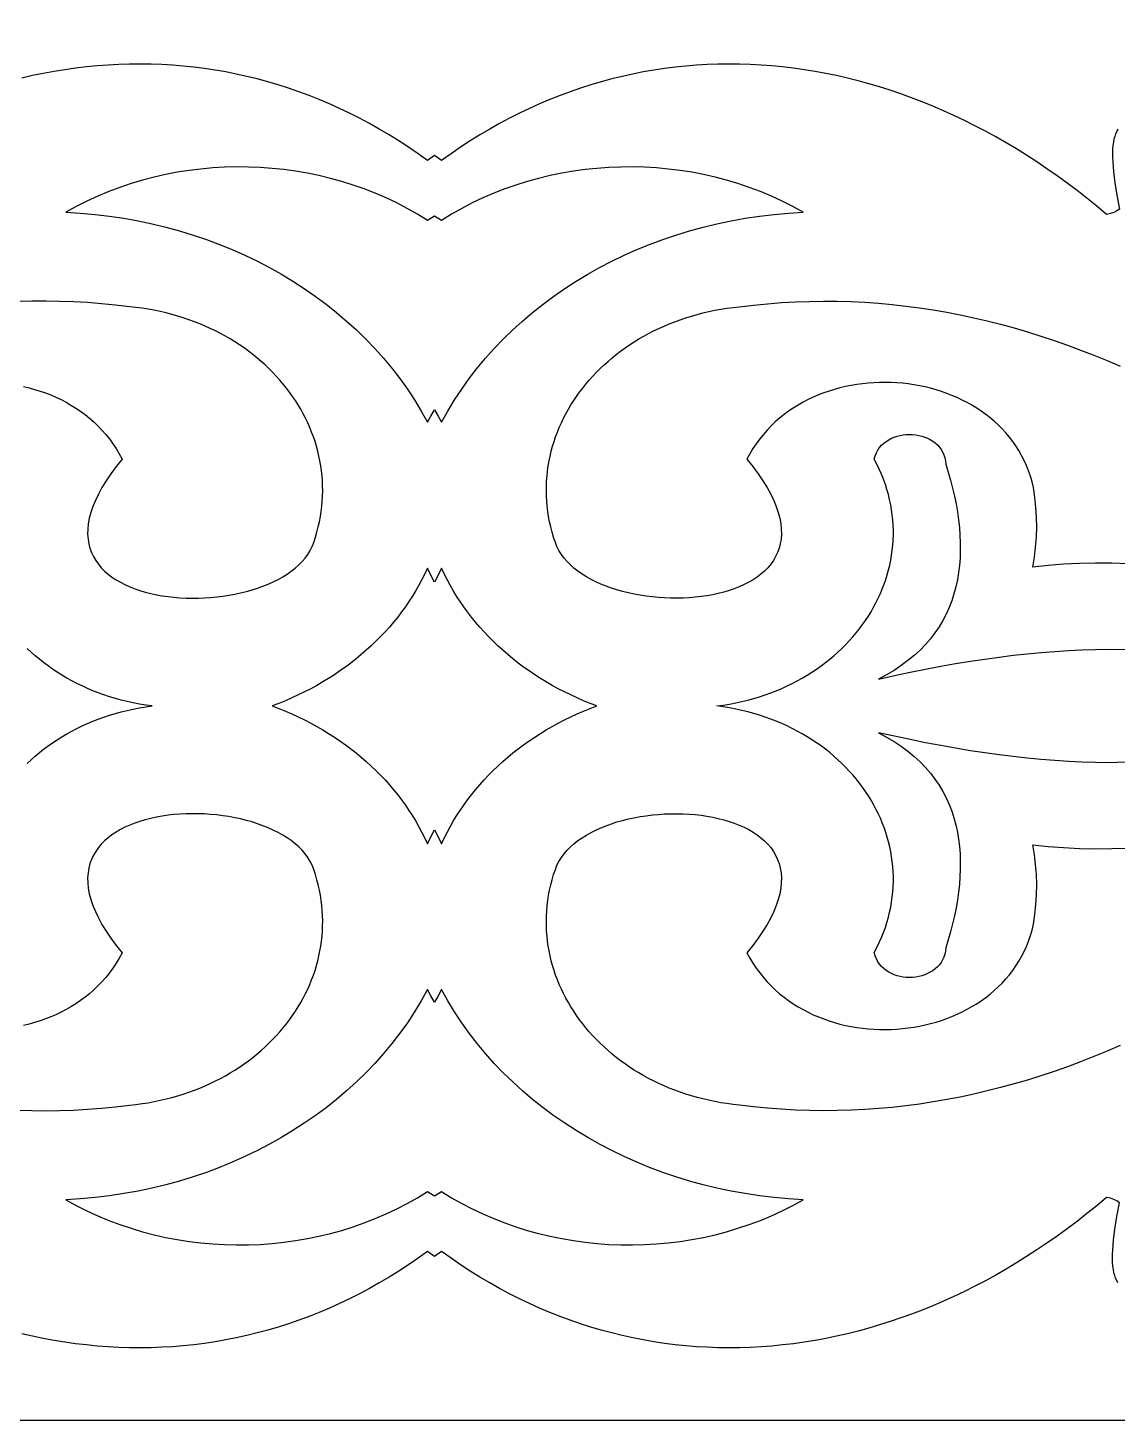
# Model space of a CAD drawing. Extents: x -335 to 335, y -262 to 262.
# Drawn here: x -22.8 to 38.2, y -212.5 to -134.5 of the extents above; entities that cross this region are included whole.
import ezdxf

# ---------------------------------------------------------------- set-up
doc = ezdxf.new("R2010")
doc.units = 0
doc.layers.add('LAYER_1', color=18, linetype='CONTINUOUS')

msp = doc.modelspace()

# ---------------------------------------------------------------- linework, layer by layer
at = {"layer": 'LAYER_1'}
for points in [[(185.59, 148.269), (119.669, 212.5), (-285, 212.5), (-285, -212.5), (285, -212.5), (285, 49.824), (192.783, 141.45)], [(0, -155.918), (0.201, -156.266), (0.394, -156.618), (0.746, -155.985), (1.123, -155.366), (1.523, -154.761), (1.945, -154.17), (2.39, -153.594), (2.856, -153.033), (3.343, -152.487), (3.851, -151.958), (4.378, -151.444), (4.925, -150.946), (5.49, -150.465), (6.074, -150.002), (6.675, -149.556), (7.292, -149.127), (7.926, -148.717), (8.576, -148.325), (9.241, -147.952), (9.921, -147.598), (10.615, -147.264), (11.322, -146.949), (12.042, -146.655), (12.774, -146.381), (13.519, -146.128), (14.274, -145.897), (15.04, -145.686), (15.815, -145.498), (16.6, -145.332), (17.394, -145.189), (18.197, -145.068), (19.007, -144.971), (19.824, -144.898), (20.647, -144.848), (20.061, -144.526), (19.465, -144.227), (18.859, -143.949), (18.244, -143.693), (17.62, -143.459), (16.988, -143.247), (16.35, -143.057), (15.706, -142.889), (15.056, -142.742), (14.402, -142.617), (13.744, -142.514), (13.083, -142.432), (12.42, -142.372), (11.755, -142.334), (11.089, -142.317), (10.424, -142.322), (9.759, -142.348), (9.095, -142.396), (8.434, -142.465), (7.776, -142.556), (7.122, -142.668), (6.472, -142.802), (5.828, -142.957), (5.19, -143.133), (4.558, -143.331), (3.934, -143.55), (3.319, -143.79), (2.713, -144.051), (2.116, -144.334), (1.53, -144.638), (0.956, -144.963), (0.394, -145.309), (0, -145.064), (-0.394, -145.309), (-0.956, -144.963), (-1.53, -144.638), (-2.116, -144.334), (-2.713, -144.051), (-3.319, -143.79), (-3.934, -143.55), (-4.558, -143.331), (-5.19, -143.133), (-5.828, -142.957), (-6.472, -142.802), (-7.122, -142.668), (-7.776, -142.556), (-8.434, -142.465), (-9.095, -142.396), (-9.759, -142.348), (-10.424, -142.322), (-11.089, -142.317), (-11.755, -142.334), (-12.42, -142.372), (-13.083, -142.432), (-13.744, -142.514), (-14.402, -142.617), (-15.056, -142.742), (-15.706, -142.889), (-16.35, -143.057), (-16.988, -143.247), (-17.62, -143.459), (-18.244, -143.693), (-18.859, -143.949), (-19.465, -144.227), (-20.061, -144.526), (-20.647, -144.848), (-19.824, -144.898), (-19.007, -144.971), (-18.197, -145.068), (-17.394, -145.189), (-16.6, -145.332), (-15.815, -145.498), (-15.04, -145.686), (-14.274, -145.897), (-13.519, -146.128), (-12.774, -146.381), (-12.042, -146.655), (-11.322, -146.949), (-10.615, -147.264), (-9.921, -147.598), (-9.241, -147.952), (-8.576, -148.325), (-7.926, -148.717), (-7.292, -149.127), (-6.675, -149.556), (-6.074, -150.002), (-5.49, -150.465), (-4.925, -150.946), (-4.378, -151.444), (-3.851, -151.958), (-3.343, -152.487), (-2.856, -153.033), (-2.39, -153.594), (-1.945, -154.17), (-1.523, -154.761), (-1.123, -155.366), (-0.746, -155.985), (-0.394, -156.618), (-0.201, -156.266)], [(0, -179.431), (0.205, -179.826), (0.394, -180.227), (0.544, -179.904), (0.704, -179.585), (0.872, -179.271), (1.049, -178.96), (1.235, -178.655), (1.43, -178.353), (1.633, -178.057), (1.845, -177.765), (2.064, -177.478), (2.292, -177.196), (2.528, -176.919), (2.772, -176.648), (3.023, -176.382), (3.282, -176.121), (3.548, -175.866), (3.822, -175.617), (4.102, -175.374), (4.39, -175.136), (4.685, -174.905), (4.986, -174.68), (5.295, -174.461), (5.609, -174.248), (5.93, -174.042), (6.258, -173.843), (6.591, -173.65), (6.931, -173.465), (7.276, -173.286), (7.627, -173.115), (7.984, -172.95), (8.346, -172.793), (8.714, -172.644), (9.087, -172.502), (8.714, -172.36), (8.346, -172.211), (7.984, -172.054), (7.627, -171.889), (7.276, -171.718), (6.931, -171.539), (6.591, -171.354), (6.258, -171.161), (5.93, -170.962), (5.609, -170.756), (5.295, -170.543), (4.986, -170.324), (4.685, -170.099), (4.39, -169.868), (4.102, -169.63), (3.822, -169.387), (3.548, -169.138), (3.282, -168.883), (3.023, -168.622), (2.772, -168.356), (2.528, -168.085), (2.292, -167.808), (2.064, -167.526), (1.845, -167.239), (1.633, -166.947), (1.43, -166.651), (1.235, -166.349), (1.049, -166.044), (0.872, -165.733), (0.704, -165.419), (0.544, -165.1), (0.394, -164.777), (0.205, -165.178), (0, -165.572), (-0.205, -165.178), (-0.394, -164.777), (-0.544, -165.1), (-0.704, -165.419), (-0.872, -165.733), (-1.049, -166.044), (-1.235, -166.349), (-1.43, -166.651), (-1.633, -166.947), (-1.845, -167.239), (-2.064, -167.526), (-2.292, -167.808), (-2.528, -168.085), (-2.772, -168.356), (-3.023, -168.622), (-3.282, -168.883), (-3.548, -169.138), (-3.822, -169.387), (-4.102, -169.63), (-4.39, -169.868), (-4.685, -170.099), (-4.986, -170.324), (-5.295, -170.543), (-5.609, -170.756), (-5.93, -170.962), (-6.258, -171.161), (-6.591, -171.354), (-6.931, -171.539), (-7.276, -171.718), (-7.627, -171.889), (-7.984, -172.054), (-8.346, -172.211), (-8.714, -172.36), (-9.087, -172.502), (-8.714, -172.644), (-8.346, -172.793), (-7.984, -172.95), (-7.627, -173.115), (-7.276, -173.286), (-6.931, -173.465), (-6.591, -173.65), (-6.258, -173.843), (-5.93, -174.042), (-5.609, -174.248), (-5.295, -174.461), (-4.986, -174.68), (-4.685, -174.905), (-4.39, -175.136), (-4.102, -175.374), (-3.822, -175.617), (-3.548, -175.866), (-3.282, -176.121), (-3.023, -176.382), (-2.772, -176.648), (-2.528, -176.919), (-2.292, -177.196), (-2.064, -177.478), (-1.845, -177.765), (-1.633, -178.057), (-1.43, -178.353), (-1.235, -178.655), (-1.049, -178.96), (-0.872, -179.271), (-0.704, -179.585), (-0.544, -179.904), (-0.394, -180.227), (-0.205, -179.826)], [(0, -199.94), (0.394, -199.695), (0.956, -200.041), (1.53, -200.366), (2.116, -200.67), (2.713, -200.953), (3.319, -201.214), (3.934, -201.454), (4.558, -201.673), (5.19, -201.871), (5.828, -202.047), (6.472, -202.202), (7.122, -202.336), (7.776, -202.448), (8.434, -202.539), (9.095, -202.608), (9.759, -202.656), (10.424, -202.682), (11.089, -202.687), (11.755, -202.67), (12.42, -202.632), (13.083, -202.572), (13.744, -202.49), (14.402, -202.387), (15.056, -202.262), (15.706, -202.115), (16.35, -201.947), (16.988, -201.757), (17.62, -201.545), (18.244, -201.311), (18.859, -201.055), (19.465, -200.777), (20.061, -200.478), (20.647, -200.156), (19.824, -200.106), (19.007, -200.033), (18.197, -199.936), (17.394, -199.815), (16.6, -199.672), (15.815, -199.506), (15.04, -199.318), (14.274, -199.107), (13.519, -198.876), (12.774, -198.623), (12.042, -198.349), (11.322, -198.055), (10.615, -197.74), (9.921, -197.406), (9.241, -197.052), (8.576, -196.679), (7.926, -196.287), (7.292, -195.877), (6.675, -195.448), (6.074, -195.002), (5.49, -194.539), (4.925, -194.058), (4.378, -193.56), (3.851, -193.046), (3.343, -192.517), (2.856, -191.971), (2.39, -191.41), (1.945, -190.834), (1.523, -190.243), (1.123, -189.638), (0.746, -189.019), (0.394, -188.386), (0.201, -188.739), (0, -189.087), (-0.201, -188.739), (-0.394, -188.386), (-0.746, -189.019), (-1.123, -189.638), (-1.523, -190.243), (-1.945, -190.834), (-2.39, -191.41), (-2.856, -191.971), (-3.343, -192.517), (-3.851, -193.046), (-4.378, -193.56), (-4.925, -194.058), (-5.49, -194.539), (-6.074, -195.002), (-6.675, -195.448), (-7.292, -195.877), (-7.926, -196.287), (-8.576, -196.679), (-9.241, -197.052), (-9.921, -197.406), (-10.615, -197.74), (-11.322, -198.055), (-12.042, -198.349), (-12.774, -198.623), (-13.519, -198.876), (-14.274, -199.107), (-15.04, -199.318), (-15.815, -199.506), (-16.6, -199.672), (-17.394, -199.815), (-18.197, -199.936), (-19.007, -200.033), (-19.824, -200.106), (-20.647, -200.156), (-20.061, -200.478), (-19.465, -200.777), (-18.859, -201.055), (-18.244, -201.311), (-17.62, -201.545), (-16.988, -201.757), (-16.35, -201.947), (-15.706, -202.115), (-15.056, -202.262), (-14.402, -202.387), (-13.744, -202.49), (-13.083, -202.572), (-12.42, -202.632), (-11.755, -202.67), (-11.089, -202.687), (-10.424, -202.682), (-9.759, -202.656), (-9.095, -202.608), (-8.434, -202.539), (-7.776, -202.448), (-7.122, -202.336), (-6.472, -202.202), (-5.828, -202.047), (-5.19, -201.871), (-4.558, -201.673), (-3.934, -201.454), (-3.319, -201.214), (-2.713, -200.953), (-2.116, -200.67), (-1.53, -200.366), (-0.956, -200.041), (-0.394, -199.695)]]:
    msp.add_lwpolyline(points, close=True, dxfattribs=at)
for points in [[(38.264, -140.2), (38.196, -140.323), (38.137, -140.457), (38.086, -140.604), (38.043, -140.763), (38.01, -140.936), (37.985, -141.124), (37.968, -141.326), (37.96, -141.543), (37.961, -141.776), (37.97, -142.026), (38.014, -142.577), (38.092, -143.2), (38.203, -143.9), (38.349, -144.682), (38.207, -144.781), (38.04, -144.863), (37.847, -144.927), (37.626, -144.971), (37.079, -144.514), (36.529, -144.069), (35.975, -143.637), (35.417, -143.218), (34.856, -142.811), (34.292, -142.416), (33.724, -142.034), (33.153, -141.665), (32.58, -141.308), (32.003, -140.964), (31.424, -140.633), (30.843, -140.314), (30.259, -140.008), (29.673, -139.715), (29.084, -139.435), (28.494, -139.167), (27.902, -138.913), (27.308, -138.671), (26.712, -138.442), (26.115, -138.226), (25.517, -138.023), (24.918, -137.833), (24.317, -137.656), (23.716, -137.492), (23.113, -137.341), (22.51, -137.204), (21.907, -137.079), (21.303, -136.968), (20.699, -136.869), (20.094, -136.784), (19.49, -136.713), (18.885, -136.654), (18.281, -136.609), (17.678, -136.577), (17.075, -136.558), (16.472, -136.553), (15.87, -136.562), (15.269, -136.583), (14.67, -136.618), (14.071, -136.667), (13.473, -136.729), (12.878, -136.805), (12.283, -136.894), (11.69, -136.997), (11.1, -137.114), (10.511, -137.244), (9.924, -137.388), (9.339, -137.545), (8.757, -137.717), (8.177, -137.902), (7.6, -138.101), (7.025, -138.313), (6.454, -138.54), (5.885, -138.78), (5.32, -139.035), (4.758, -139.303), (4.199, -139.585), (3.644, -139.882), (3.092, -140.192), (2.544, -140.516), (2, -140.855), (1.461, -141.207), (0.925, -141.574), (0.394, -141.955), (0, -141.672), (-0.394, -141.955), (-0.925, -141.574), (-1.461, -141.207), (-2, -140.855), (-2.544, -140.516), (-3.092, -140.192), (-3.644, -139.882), (-4.199, -139.585), (-4.758, -139.303), (-5.32, -139.035), (-5.885, -138.78), (-6.454, -138.54), (-7.025, -138.313), (-7.6, -138.101), (-8.177, -137.902), (-8.757, -137.717), (-9.339, -137.545), (-9.924, -137.388), (-10.511, -137.244), (-11.1, -137.114), (-11.69, -136.997), (-12.283, -136.894), (-12.878, -136.805), (-13.473, -136.729), (-14.071, -136.667), (-14.67, -136.618), (-15.269, -136.583), (-15.87, -136.562), (-16.472, -136.553), (-17.075, -136.558), (-17.678, -136.577), (-18.281, -136.609), (-18.885, -136.654), (-19.49, -136.713), (-20.094, -136.784), (-20.699, -136.869), (-21.303, -136.968), (-21.907, -137.079), (-22.51, -137.204), (-23.113, -137.341)], [(-23.013, -154.614), (-22.702, -154.688), (-22.394, -154.772), (-22.089, -154.866), (-21.788, -154.971), (-21.492, -155.086), (-21.2, -155.212), (-20.913, -155.348), (-20.632, -155.495), (-20.356, -155.652), (-20.087, -155.82), (-19.824, -155.998), (-19.569, -156.188), (-19.321, -156.387), (-19.081, -156.598), (-18.849, -156.82), (-18.625, -157.052), (-18.411, -157.295), (-18.207, -157.549), (-18.012, -157.814), (-17.827, -158.09), (-17.653, -158.377), (-17.491, -158.676), (-17.823, -159.091), (-18.122, -159.495), (-18.387, -159.887), (-18.62, -160.267), (-18.821, -160.635), (-18.992, -160.991), (-19.133, -161.335), (-19.245, -161.667), (-19.329, -161.988), (-19.386, -162.297), (-19.416, -162.595), (-19.422, -162.88), (-19.402, -163.155), (-19.36, -163.418), (-19.294, -163.67), (-19.207, -163.91), (-19.099, -164.14), (-18.971, -164.358), (-18.824, -164.565), (-18.659, -164.761), (-18.476, -164.946), (-18.277, -165.12), (-18.062, -165.283), (-17.832, -165.435), (-17.589, -165.577), (-17.332, -165.708), (-17.064, -165.828), (-16.785, -165.938), (-16.495, -166.037), (-16.196, -166.126), (-15.888, -166.204), (-15.573, -166.272), (-15.251, -166.33), (-14.923, -166.377), (-14.59, -166.415), (-14.253, -166.442), (-13.913, -166.459), (-13.571, -166.466), (-13.227, -166.464), (-12.883, -166.451), (-12.539, -166.429), (-12.196, -166.397), (-11.856, -166.355), (-11.518, -166.303), (-11.184, -166.242), (-10.856, -166.172), (-10.532, -166.092), (-10.216, -166.003), (-9.907, -165.904), (-9.606, -165.796), (-9.314, -165.679), (-9.033, -165.553), (-8.762, -165.417), (-8.503, -165.273), (-8.258, -165.119), (-8.025, -164.957), (-7.808, -164.786), (-7.605, -164.606), (-7.419, -164.417), (-7.251, -164.219), (-7.1, -164.013), (-6.968, -163.799), (-6.856, -163.576), (-6.765, -163.344), (-6.67, -163.055), (-6.585, -162.766), (-6.51, -162.476), (-6.445, -162.187), (-6.39, -161.898), (-6.345, -161.61), (-6.309, -161.322), (-6.284, -161.035), (-6.268, -160.749), (-6.261, -160.464), (-6.264, -160.18), (-6.276, -159.897), (-6.297, -159.615), (-6.327, -159.335), (-6.366, -159.057), (-6.414, -158.78), (-6.47, -158.505), (-6.535, -158.232), (-6.609, -157.962), (-6.691, -157.694), (-6.781, -157.428), (-6.88, -157.164), (-6.987, -156.904), (-7.101, -156.646), (-7.224, -156.391), (-7.355, -156.139), (-7.493, -155.89), (-7.638, -155.645), (-7.792, -155.403), (-7.952, -155.165), (-8.12, -154.93), (-8.295, -154.7), (-8.477, -154.473), (-8.666, -154.25), (-8.862, -154.032), (-9.065, -153.818), (-9.274, -153.609), (-9.49, -153.404), (-9.713, -153.204), (-9.941, -153.009), (-10.176, -152.82), (-10.418, -152.635), (-10.665, -152.455), (-10.918, -152.281), (-11.177, -152.113), (-11.442, -151.95), (-11.712, -151.793), (-11.988, -151.642), (-12.269, -151.498), (-12.556, -151.359), (-12.848, -151.227), (-13.145, -151.101), (-13.447, -150.982), (-13.754, -150.87), (-14.066, -150.765), (-14.382, -150.666), (-14.703, -150.575), (-15.029, -150.491), (-15.359, -150.415), (-15.693, -150.346), (-16.032, -150.284), (-16.374, -150.231), (-16.721, -150.185), (-17.071, -150.148), (-17.861, -150.053), (-18.647, -149.976), (-19.432, -149.915), (-20.214, -149.871), (-20.994, -149.843), (-21.772, -149.833), (-22.548, -149.838), (-23.321, -149.86)], [(38.835, -164.538), (37.919, -164.509), (37.011, -164.504), (36.112, -164.523), (35.224, -164.565), (34.35, -164.631), (33.492, -164.721), (33.587, -164.168), (33.656, -163.613), (33.7, -163.056), (33.718, -162.499), (33.71, -161.941), (33.676, -161.384), (33.616, -160.828), (33.531, -160.273), (33.453, -159.951), (33.362, -159.638), (33.258, -159.333), (33.14, -159.037), (33.01, -158.749), (32.868, -158.47), (32.714, -158.201), (32.548, -157.939), (32.372, -157.687), (32.185, -157.444), (31.988, -157.21), (31.781, -156.985), (31.564, -156.768), (31.339, -156.561), (31.105, -156.363), (30.863, -156.175), (30.613, -155.995), (30.356, -155.825), (30.092, -155.664), (29.821, -155.512), (29.544, -155.369), (29.261, -155.237), (28.973, -155.113), (28.68, -154.999), (28.382, -154.894), (28.081, -154.8), (27.775, -154.714), (27.466, -154.638), (27.154, -154.572), (26.84, -154.516), (26.523, -154.47), (26.205, -154.433), (25.885, -154.406), (25.565, -154.389), (25.243, -154.382), (24.922, -154.385), (24.601, -154.398), (24.28, -154.421), (23.961, -154.454), (23.643, -154.497), (23.327, -154.551), (23.013, -154.614), (22.702, -154.688), (22.394, -154.772), (22.089, -154.866), (21.788, -154.971), (21.492, -155.086), (21.2, -155.212), (20.913, -155.348), (20.632, -155.495), (20.356, -155.652), (20.087, -155.82), (19.824, -155.998), (19.569, -156.188), (19.321, -156.387), (19.081, -156.598), (18.849, -156.82), (18.625, -157.052), (18.411, -157.295), (18.207, -157.549), (18.012, -157.814), (17.827, -158.09), (17.653, -158.377), (17.491, -158.676), (17.823, -159.091), (18.122, -159.495), (18.387, -159.887), (18.62, -160.267), (18.821, -160.635), (18.992, -160.991), (19.133, -161.335), (19.245, -161.667), (19.329, -161.988), (19.386, -162.297), (19.416, -162.595), (19.422, -162.88), (19.402, -163.155), (19.36, -163.418), (19.294, -163.67), (19.207, -163.91), (19.099, -164.14), (18.971, -164.358), (18.824, -164.565), (18.659, -164.761), (18.476, -164.946), (18.277, -165.12), (18.062, -165.283), (17.832, -165.435), (17.589, -165.577), (17.332, -165.708), (17.064, -165.828), (16.785, -165.938), (16.495, -166.037), (16.196, -166.126), (15.888, -166.204), (15.573, -166.272), (15.251, -166.33), (14.923, -166.377), (14.59, -166.415), (14.253, -166.442), (13.913, -166.459), (13.571, -166.466), (13.227, -166.464), (12.883, -166.451), (12.539, -166.429), (12.196, -166.397), (11.856, -166.355), (11.518, -166.303), (11.184, -166.242), (10.856, -166.172), (10.532, -166.092), (10.216, -166.003), (9.907, -165.904), (9.606, -165.796), (9.314, -165.679), (9.033, -165.553), (8.762, -165.417), (8.503, -165.273), (8.258, -165.119), (8.025, -164.957), (7.808, -164.786), (7.605, -164.606), (7.419, -164.417), (7.251, -164.219), (7.1, -164.013), (6.968, -163.799), (6.856, -163.576), (6.765, -163.344), (6.67, -163.055), (6.585, -162.766), (6.51, -162.476), (6.445, -162.187), (6.39, -161.898), (6.345, -161.61), (6.309, -161.322), (6.284, -161.035), (6.268, -160.749), (6.261, -160.464), (6.264, -160.18), (6.276, -159.897), (6.297, -159.615), (6.327, -159.335), (6.366, -159.057), (6.414, -158.78), (6.47, -158.505), (6.535, -158.232), (6.609, -157.962), (6.691, -157.694), (6.781, -157.428), (6.88, -157.164), (6.987, -156.904), (7.101, -156.646), (7.224, -156.391), (7.355, -156.139), (7.493, -155.89), (7.638, -155.645), (7.792, -155.403), (7.952, -155.165), (8.12, -154.93), (8.295, -154.7), (8.477, -154.473), (8.666, -154.25), (8.862, -154.032), (9.065, -153.818), (9.274, -153.609), (9.49, -153.404), (9.713, -153.204), (9.941, -153.009), (10.176, -152.82), (10.418, -152.635), (10.665, -152.455), (10.918, -152.281), (11.177, -152.113), (11.442, -151.95), (11.712, -151.793), (11.988, -151.642), (12.269, -151.498), (12.556, -151.359), (12.848, -151.227), (13.145, -151.101), (13.447, -150.982), (13.754, -150.87), (14.066, -150.765), (14.382, -150.666), (14.703, -150.575), (15.029, -150.491), (15.359, -150.415), (15.693, -150.346), (16.032, -150.284), (16.374, -150.231), (16.721, -150.185), (17.071, -150.148), (17.861, -150.053), (18.647, -149.976), (19.432, -149.915), (20.214, -149.871), (20.994, -149.843), (21.772, -149.833), (22.548, -149.838), (23.321, -149.86), (24.093, -149.898), (24.862, -149.952), (25.629, -150.021), (26.395, -150.106), (27.158, -150.207), (27.919, -150.323), (28.679, -150.454), (29.436, -150.601), (30.192, -150.762), (30.946, -150.938), (31.698, -151.129), (32.448, -151.334), (33.196, -151.553), (33.943, -151.787), (34.688, -152.035), (35.432, -152.296), (36.174, -152.572), (36.914, -152.861), (37.653, -153.163), (38.39, -153.479)], [(38.687, -175.657), (37.758, -175.682), (37.006, -175.669), (36.252, -175.644), (35.494, -175.607), (34.731, -175.558), (33.963, -175.497), (33.188, -175.424), (32.405, -175.338), (31.614, -175.24), (30.813, -175.13), (30.001, -175.007), (29.178, -174.871), (28.342, -174.723), (27.493, -174.562), (26.629, -174.388), (25.749, -174.202), (24.853, -174.002), (25.307, -174.242), (25.733, -174.496), (26.134, -174.761), (26.509, -175.039), (26.859, -175.329), (27.184, -175.629), (27.485, -175.941), (27.762, -176.263), (28.016, -176.595), (28.247, -176.937), (28.456, -177.288), (28.644, -177.648), (28.81, -178.016), (28.956, -178.392), (29.081, -178.775), (29.187, -179.166), (29.274, -179.563), (29.342, -179.967), (29.391, -180.376), (29.424, -180.791), (29.439, -181.211), (29.438, -181.636), (29.42, -182.065), (29.387, -182.497), (29.339, -182.933), (29.276, -183.372), (29.199, -183.813), (29.109, -184.257), (29.005, -184.702), (28.889, -185.148), (28.761, -185.595), (28.621, -186.043), (28.605, -186.23), (28.569, -186.406), (28.517, -186.571), (28.447, -186.725), (28.363, -186.868), (28.265, -187.001), (28.153, -187.122), (28.03, -187.232), (27.897, -187.331), (27.754, -187.419), (27.603, -187.495), (27.445, -187.56), (27.281, -187.613), (27.113, -187.655), (26.941, -187.684), (26.767, -187.702), (26.591, -187.709), (26.416, -187.703), (26.242, -187.685), (26.07, -187.655), (25.902, -187.613), (25.738, -187.558), (25.581, -187.491), (25.43, -187.412), (25.288, -187.32), (25.155, -187.215), (25.033, -187.098), (24.923, -186.968), (24.825, -186.825), (24.742, -186.67), (24.673, -186.501), (24.622, -186.319), (24.768, -186.039), (24.902, -185.758), (25.026, -185.476), (25.139, -185.193), (25.241, -184.91), (25.332, -184.625), (25.413, -184.34), (25.483, -184.055), (25.543, -183.77), (25.593, -183.485), (25.632, -183.2), (25.661, -182.915), (25.681, -182.631), (25.69, -182.347), (25.69, -182.064), (25.68, -181.782), (25.661, -181.502), (25.632, -181.222), (25.593, -180.944), (25.546, -180.668), (25.489, -180.393), (25.423, -180.12), (25.348, -179.85), (25.265, -179.581), (25.172, -179.315), (25.071, -179.052), (24.962, -178.791), (24.844, -178.533), (24.717, -178.278), (24.582, -178.027), (24.44, -177.779), (24.289, -177.534), (24.13, -177.293), (23.963, -177.055), (23.789, -176.822), (23.607, -176.593), (23.417, -176.368), (23.22, -176.147), (23.015, -175.932), (22.804, -175.721), (22.585, -175.515), (22.359, -175.314), (22.126, -175.118), (21.887, -174.927), (21.64, -174.743), (21.387, -174.564), (21.128, -174.391), (20.862, -174.223), (20.589, -174.063), (20.311, -173.908), (20.026, -173.76), (19.736, -173.619), (19.439, -173.484), (19.136, -173.357), (18.828, -173.236), (18.515, -173.123), (18.195, -173.018), (17.87, -172.92), (17.54, -172.83), (17.205, -172.748), (16.865, -172.674), (16.519, -172.608), (16.169, -172.551), (15.814, -172.502), (16.169, -172.453), (16.519, -172.396), (16.865, -172.33), (17.205, -172.256), (17.54, -172.174), (17.87, -172.084), (18.195, -171.986), (18.515, -171.881), (18.828, -171.768), (19.136, -171.647), (19.439, -171.52), (19.736, -171.385), (20.026, -171.244), (20.311, -171.096), (20.589, -170.941), (20.862, -170.781), (21.128, -170.613), (21.387, -170.44), (21.64, -170.261), (21.887, -170.077), (22.126, -169.886), (22.359, -169.69), (22.585, -169.489), (22.804, -169.283), (23.015, -169.072), (23.22, -168.857), (23.417, -168.636), (23.607, -168.411), (23.789, -168.182), (23.963, -167.949), (24.13, -167.711), (24.289, -167.47), (24.44, -167.225), (24.582, -166.977), (24.717, -166.726), (24.844, -166.471), (24.962, -166.213), (25.071, -165.952), (25.172, -165.689), (25.265, -165.423), (25.348, -165.154), (25.423, -164.884), (25.489, -164.611), (25.546, -164.336), (25.593, -164.06), (25.632, -163.782), (25.661, -163.502), (25.68, -163.222), (25.69, -162.94), (25.69, -162.657), (25.681, -162.373), (25.661, -162.089), (25.632, -161.804), (25.593, -161.519), (25.543, -161.234), (25.483, -160.949), (25.413, -160.664), (25.332, -160.379), (25.241, -160.094), (25.139, -159.811), (25.026, -159.528), (24.902, -159.246), (24.768, -158.965), (24.622, -158.685), (24.673, -158.503), (24.742, -158.334), (24.825, -158.179), (24.923, -158.036), (25.033, -157.906), (25.155, -157.789), (25.288, -157.684), (25.43, -157.592), (25.581, -157.513), (25.738, -157.446), (25.902, -157.391), (26.07, -157.349), (26.242, -157.319), (26.416, -157.301), (26.591, -157.295), (26.767, -157.302), (26.941, -157.32), (27.113, -157.349), (27.281, -157.391), (27.445, -157.444), (27.603, -157.509), (27.754, -157.585), (27.897, -157.673), (28.03, -157.772), (28.153, -157.882), (28.265, -158.003), (28.363, -158.136), (28.447, -158.279), (28.517, -158.433), (28.569, -158.598), (28.605, -158.774), (28.621, -158.961), (28.761, -159.409), (28.889, -159.856), (29.005, -160.302), (29.109, -160.747), (29.199, -161.191), (29.276, -161.632), (29.339, -162.071), (29.387, -162.507), (29.42, -162.939), (29.438, -163.368), (29.439, -163.793), (29.424, -164.213), (29.391, -164.628), (29.342, -165.037), (29.274, -165.441), (29.187, -165.838), (29.081, -166.229), (28.956, -166.612), (28.81, -166.988), (28.644, -167.356), (28.456, -167.716), (28.247, -168.067), (28.016, -168.409), (27.762, -168.741), (27.485, -169.063), (27.184, -169.375), (26.859, -169.675), (26.509, -169.965), (26.134, -170.243), (25.733, -170.508), (25.307, -170.762), (24.853, -171.002), (25.749, -170.802), (26.629, -170.616), (27.493, -170.442), (28.342, -170.281), (29.178, -170.133), (30.001, -169.997), (30.813, -169.874), (31.614, -169.764), (32.405, -169.666), (33.188, -169.58), (33.963, -169.507), (34.731, -169.446), (35.494, -169.397), (36.252, -169.36), (37.006, -169.335), (37.758, -169.322), (38.687, -169.347)], [(-22.804, -175.721), (-22.585, -175.515), (-22.359, -175.314), (-22.126, -175.118), (-21.887, -174.927), (-21.64, -174.743), (-21.387, -174.564), (-21.128, -174.391), (-20.862, -174.223), (-20.589, -174.063), (-20.311, -173.908), (-20.026, -173.76), (-19.736, -173.619), (-19.439, -173.484), (-19.136, -173.357), (-18.828, -173.236), (-18.515, -173.123), (-18.195, -173.018), (-17.87, -172.92), (-17.54, -172.83), (-17.205, -172.748), (-16.865, -172.674), (-16.519, -172.608), (-16.169, -172.551), (-15.814, -172.502), (-16.169, -172.453), (-16.519, -172.396), (-16.865, -172.33), (-17.205, -172.256), (-17.54, -172.174), (-17.87, -172.084), (-18.195, -171.986), (-18.515, -171.881), (-18.828, -171.768), (-19.136, -171.647), (-19.439, -171.52), (-19.736, -171.385), (-20.026, -171.244), (-20.311, -171.096), (-20.589, -170.941), (-20.862, -170.781), (-21.128, -170.613), (-21.387, -170.44), (-21.64, -170.261), (-21.887, -170.077), (-22.126, -169.886), (-22.359, -169.69), (-22.585, -169.489), (-22.804, -169.283)], [(-23.321, -195.144), (-22.548, -195.166), (-21.772, -195.171), (-20.994, -195.161), (-20.214, -195.133), (-19.432, -195.089), (-18.647, -195.028), (-17.861, -194.951), (-17.071, -194.856), (-16.721, -194.819), (-16.374, -194.773), (-16.032, -194.72), (-15.693, -194.658), (-15.359, -194.589), (-15.029, -194.513), (-14.703, -194.429), (-14.382, -194.338), (-14.066, -194.239), (-13.754, -194.134), (-13.447, -194.022), (-13.145, -193.903), (-12.848, -193.777), (-12.556, -193.645), (-12.269, -193.506), (-11.988, -193.362), (-11.712, -193.211), (-11.442, -193.054), (-11.177, -192.891), (-10.918, -192.723), (-10.665, -192.549), (-10.418, -192.369), (-10.176, -192.184), (-9.941, -191.995), (-9.713, -191.8), (-9.49, -191.6), (-9.274, -191.395), (-9.065, -191.186), (-8.862, -190.972), (-8.666, -190.754), (-8.477, -190.531), (-8.295, -190.304), (-8.12, -190.074), (-7.952, -189.839), (-7.792, -189.601), (-7.638, -189.359), (-7.493, -189.114), (-7.355, -188.865), (-7.224, -188.613), (-7.101, -188.358), (-6.987, -188.1), (-6.88, -187.84), (-6.781, -187.576), (-6.691, -187.31), (-6.609, -187.042), (-6.535, -186.772), (-6.47, -186.499), (-6.414, -186.224), (-6.366, -185.947), (-6.327, -185.669), (-6.297, -185.389), (-6.276, -185.107), (-6.264, -184.824), (-6.261, -184.54), (-6.268, -184.255), (-6.284, -183.969), (-6.309, -183.682), (-6.345, -183.394), (-6.39, -183.106), (-6.445, -182.817), (-6.51, -182.528), (-6.585, -182.238), (-6.67, -181.949), (-6.765, -181.66), (-6.856, -181.428), (-6.968, -181.205), (-7.1, -180.991), (-7.251, -180.785), (-7.419, -180.587), (-7.605, -180.398), (-7.808, -180.218), (-8.025, -180.047), (-8.258, -179.885), (-8.503, -179.731), (-8.762, -179.587), (-9.033, -179.451), (-9.314, -179.325), (-9.606, -179.208), (-9.907, -179.1), (-10.216, -179.001), (-10.532, -178.912), (-10.856, -178.832), (-11.184, -178.762), (-11.518, -178.701), (-11.856, -178.649), (-12.196, -178.607), (-12.539, -178.575), (-12.883, -178.553), (-13.227, -178.54), (-13.571, -178.538), (-13.913, -178.545), (-14.253, -178.562), (-14.59, -178.589), (-14.923, -178.627), (-15.251, -178.674), (-15.573, -178.732), (-15.888, -178.8), (-16.196, -178.878), (-16.495, -178.967), (-16.785, -179.066), (-17.064, -179.176), (-17.332, -179.296), (-17.589, -179.427), (-17.832, -179.569), (-18.062, -179.721), (-18.277, -179.884), (-18.476, -180.058), (-18.659, -180.243), (-18.824, -180.439), (-18.971, -180.646), (-19.099, -180.864), (-19.207, -181.094), (-19.294, -181.334), (-19.36, -181.586), (-19.402, -181.849), (-19.422, -182.124), (-19.416, -182.409), (-19.386, -182.707), (-19.329, -183.016), (-19.245, -183.337), (-19.133, -183.669), (-18.992, -184.013), (-18.821, -184.369), (-18.62, -184.737), (-18.387, -185.117), (-18.122, -185.509), (-17.823, -185.913), (-17.491, -186.328), (-17.653, -186.627), (-17.827, -186.914), (-18.012, -187.19), (-18.207, -187.455), (-18.411, -187.709), (-18.625, -187.952), (-18.849, -188.184), (-19.081, -188.406), (-19.321, -188.617), (-19.569, -188.816), (-19.824, -189.006), (-20.087, -189.184), (-20.356, -189.352), (-20.632, -189.509), (-20.913, -189.656), (-21.2, -189.792), (-21.492, -189.918), (-21.788, -190.033), (-22.089, -190.138), (-22.394, -190.232), (-22.702, -190.316), (-23.013, -190.39)], [(38.39, -191.525), (37.653, -191.841), (36.914, -192.143), (36.174, -192.432), (35.432, -192.708), (34.688, -192.969), (33.943, -193.217), (33.196, -193.451), (32.448, -193.67), (31.698, -193.875), (30.946, -194.066), (30.192, -194.242), (29.436, -194.403), (28.679, -194.55), (27.919, -194.681), (27.158, -194.797), (26.395, -194.898), (25.629, -194.983), (24.862, -195.052), (24.093, -195.106), (23.321, -195.144), (22.548, -195.166), (21.772, -195.171), (20.994, -195.161), (20.214, -195.133), (19.432, -195.089), (18.647, -195.028), (17.861, -194.951), (17.071, -194.856), (16.721, -194.819), (16.374, -194.773), (16.032, -194.72), (15.693, -194.658), (15.359, -194.589), (15.029, -194.513), (14.703, -194.429), (14.382, -194.338), (14.066, -194.239), (13.754, -194.134), (13.447, -194.022), (13.145, -193.903), (12.848, -193.777), (12.556, -193.645), (12.269, -193.506), (11.988, -193.362), (11.712, -193.211), (11.442, -193.054), (11.177, -192.891), (10.918, -192.723), (10.665, -192.549), (10.418, -192.369), (10.176, -192.184), (9.941, -191.995), (9.713, -191.8), (9.49, -191.6), (9.274, -191.395), (9.065, -191.186), (8.862, -190.972), (8.666, -190.754), (8.477, -190.531), (8.295, -190.304), (8.12, -190.074), (7.952, -189.839), (7.792, -189.601), (7.638, -189.359), (7.493, -189.114), (7.355, -188.865), (7.224, -188.613), (7.101, -188.358), (6.987, -188.1), (6.88, -187.84), (6.781, -187.576), (6.691, -187.31), (6.609, -187.042), (6.535, -186.772), (6.47, -186.499), (6.414, -186.224), (6.366, -185.947), (6.327, -185.669), (6.297, -185.389), (6.276, -185.107), (6.264, -184.824), (6.261, -184.54), (6.268, -184.255), (6.284, -183.969), (6.309, -183.682), (6.345, -183.394), (6.39, -183.106), (6.445, -182.817), (6.51, -182.528), (6.585, -182.238), (6.67, -181.949), (6.765, -181.66), (6.856, -181.428), (6.968, -181.205), (7.1, -180.991), (7.251, -180.785), (7.419, -180.587), (7.605, -180.398), (7.808, -180.218), (8.025, -180.047), (8.258, -179.885), (8.503, -179.731), (8.762, -179.587), (9.033, -179.451), (9.314, -179.325), (9.606, -179.208), (9.907, -179.1), (10.216, -179.001), (10.532, -178.912), (10.856, -178.832), (11.184, -178.762), (11.518, -178.701), (11.856, -178.649), (12.196, -178.607), (12.539, -178.575), (12.883, -178.553), (13.227, -178.54), (13.571, -178.538), (13.913, -178.545), (14.253, -178.562), (14.59, -178.589), (14.923, -178.627), (15.251, -178.674), (15.573, -178.732), (15.888, -178.8), (16.196, -178.878), (16.495, -178.967), (16.785, -179.066), (17.064, -179.176), (17.332, -179.296), (17.589, -179.427), (17.832, -179.569), (18.062, -179.721), (18.277, -179.884), (18.476, -180.058), (18.659, -180.243), (18.824, -180.439), (18.971, -180.646), (19.099, -180.864), (19.207, -181.094), (19.294, -181.334), (19.36, -181.586), (19.402, -181.849), (19.422, -182.124), (19.416, -182.409), (19.386, -182.707), (19.329, -183.016), (19.245, -183.337), (19.133, -183.669), (18.992, -184.013), (18.821, -184.369), (18.62, -184.737), (18.387, -185.117), (18.122, -185.509), (17.823, -185.913), (17.491, -186.328), (17.653, -186.627), (17.827, -186.914), (18.012, -187.19), (18.207, -187.455), (18.411, -187.709), (18.625, -187.952), (18.849, -188.184), (19.081, -188.406), (19.321, -188.617), (19.569, -188.816), (19.824, -189.006), (20.087, -189.184), (20.356, -189.352), (20.632, -189.509), (20.913, -189.656), (21.2, -189.792), (21.492, -189.918), (21.788, -190.033), (22.089, -190.138), (22.394, -190.232), (22.702, -190.316), (23.013, -190.39), (23.327, -190.453), (23.643, -190.507), (23.961, -190.55), (24.28, -190.583), (24.601, -190.606), (24.922, -190.619), (25.243, -190.622), (25.565, -190.615), (25.885, -190.598), (26.205, -190.571), (26.523, -190.534), (26.84, -190.488), (27.154, -190.432), (27.466, -190.366), (27.775, -190.29), (28.081, -190.204), (28.382, -190.11), (28.68, -190.005), (28.973, -189.891), (29.261, -189.767), (29.544, -189.635), (29.821, -189.492), (30.092, -189.34), (30.356, -189.179), (30.613, -189.009), (30.863, -188.829), (31.105, -188.641), (31.339, -188.443), (31.564, -188.236), (31.781, -188.019), (31.988, -187.794), (32.185, -187.56), (32.372, -187.317), (32.548, -187.065), (32.714, -186.803), (32.868, -186.534), (33.01, -186.255), (33.14, -185.967), (33.258, -185.671), (33.362, -185.366), (33.453, -185.053), (33.531, -184.731), (33.616, -184.176), (33.676, -183.62), (33.71, -183.063), (33.718, -182.505), (33.7, -181.948), (33.656, -181.391), (33.587, -180.836), (33.492, -180.283), (34.35, -180.373), (35.224, -180.439), (36.112, -180.481), (37.011, -180.5), (37.919, -180.495), (38.835, -180.466)], [(38.264, -204.804), (38.196, -204.681), (38.137, -204.547), (38.086, -204.4), (38.043, -204.241), (38.01, -204.068), (37.985, -203.88), (37.968, -203.678), (37.96, -203.461), (37.961, -203.228), (37.97, -202.978), (38.014, -202.427), (38.092, -201.804), (38.203, -201.104), (38.349, -200.322), (38.207, -200.223), (38.04, -200.141), (37.847, -200.077), (37.626, -200.033), (37.079, -200.49), (36.529, -200.935), (35.975, -201.367), (35.417, -201.786), (34.856, -202.193), (34.292, -202.588), (33.724, -202.97), (33.153, -203.339), (32.58, -203.696), (32.003, -204.04), (31.424, -204.371), (30.843, -204.69), (30.259, -204.996), (29.673, -205.289), (29.084, -205.569), (28.494, -205.837), (27.902, -206.091), (27.308, -206.333), (26.712, -206.562), (26.115, -206.778), (25.517, -206.981), (24.918, -207.171), (24.317, -207.348), (23.716, -207.512), (23.113, -207.663), (22.51, -207.8), (21.907, -207.925), (21.303, -208.036), (20.699, -208.135), (20.094, -208.22), (19.49, -208.291), (18.885, -208.35), (18.281, -208.395), (17.678, -208.427), (17.075, -208.446), (16.472, -208.451), (15.87, -208.442), (15.269, -208.421), (14.67, -208.386), (14.071, -208.337), (13.473, -208.275), (12.878, -208.199), (12.283, -208.11), (11.69, -208.007), (11.1, -207.89), (10.511, -207.76), (9.924, -207.616), (9.339, -207.459), (8.757, -207.287), (8.177, -207.102), (7.6, -206.903), (7.025, -206.691), (6.454, -206.464), (5.885, -206.224), (5.32, -205.969), (4.758, -205.701), (4.199, -205.419), (3.644, -205.122), (3.092, -204.812), (2.544, -204.488), (2, -204.149), (1.461, -203.797), (0.925, -203.43), (0.394, -203.049), (0, -203.332), (-0.394, -203.049), (-0.925, -203.43), (-1.461, -203.797), (-2, -204.149), (-2.544, -204.488), (-3.092, -204.812), (-3.644, -205.122), (-4.199, -205.419), (-4.758, -205.701), (-5.32, -205.969), (-5.885, -206.224), (-6.454, -206.464), (-7.025, -206.691), (-7.6, -206.903), (-8.177, -207.102), (-8.757, -207.287), (-9.339, -207.459), (-9.924, -207.616), (-10.511, -207.76), (-11.1, -207.89), (-11.69, -208.007), (-12.283, -208.11), (-12.878, -208.199), (-13.473, -208.275), (-14.071, -208.337), (-14.67, -208.386), (-15.269, -208.421), (-15.87, -208.442), (-16.472, -208.451), (-17.075, -208.446), (-17.678, -208.427), (-18.281, -208.395), (-18.885, -208.35), (-19.49, -208.291), (-20.094, -208.22), (-20.699, -208.135), (-21.303, -208.036), (-21.907, -207.925), (-22.51, -207.8), (-23.113, -207.663)]]:
    msp.add_lwpolyline(points, dxfattribs=at)

doc.saveas('drawing.dxf')
